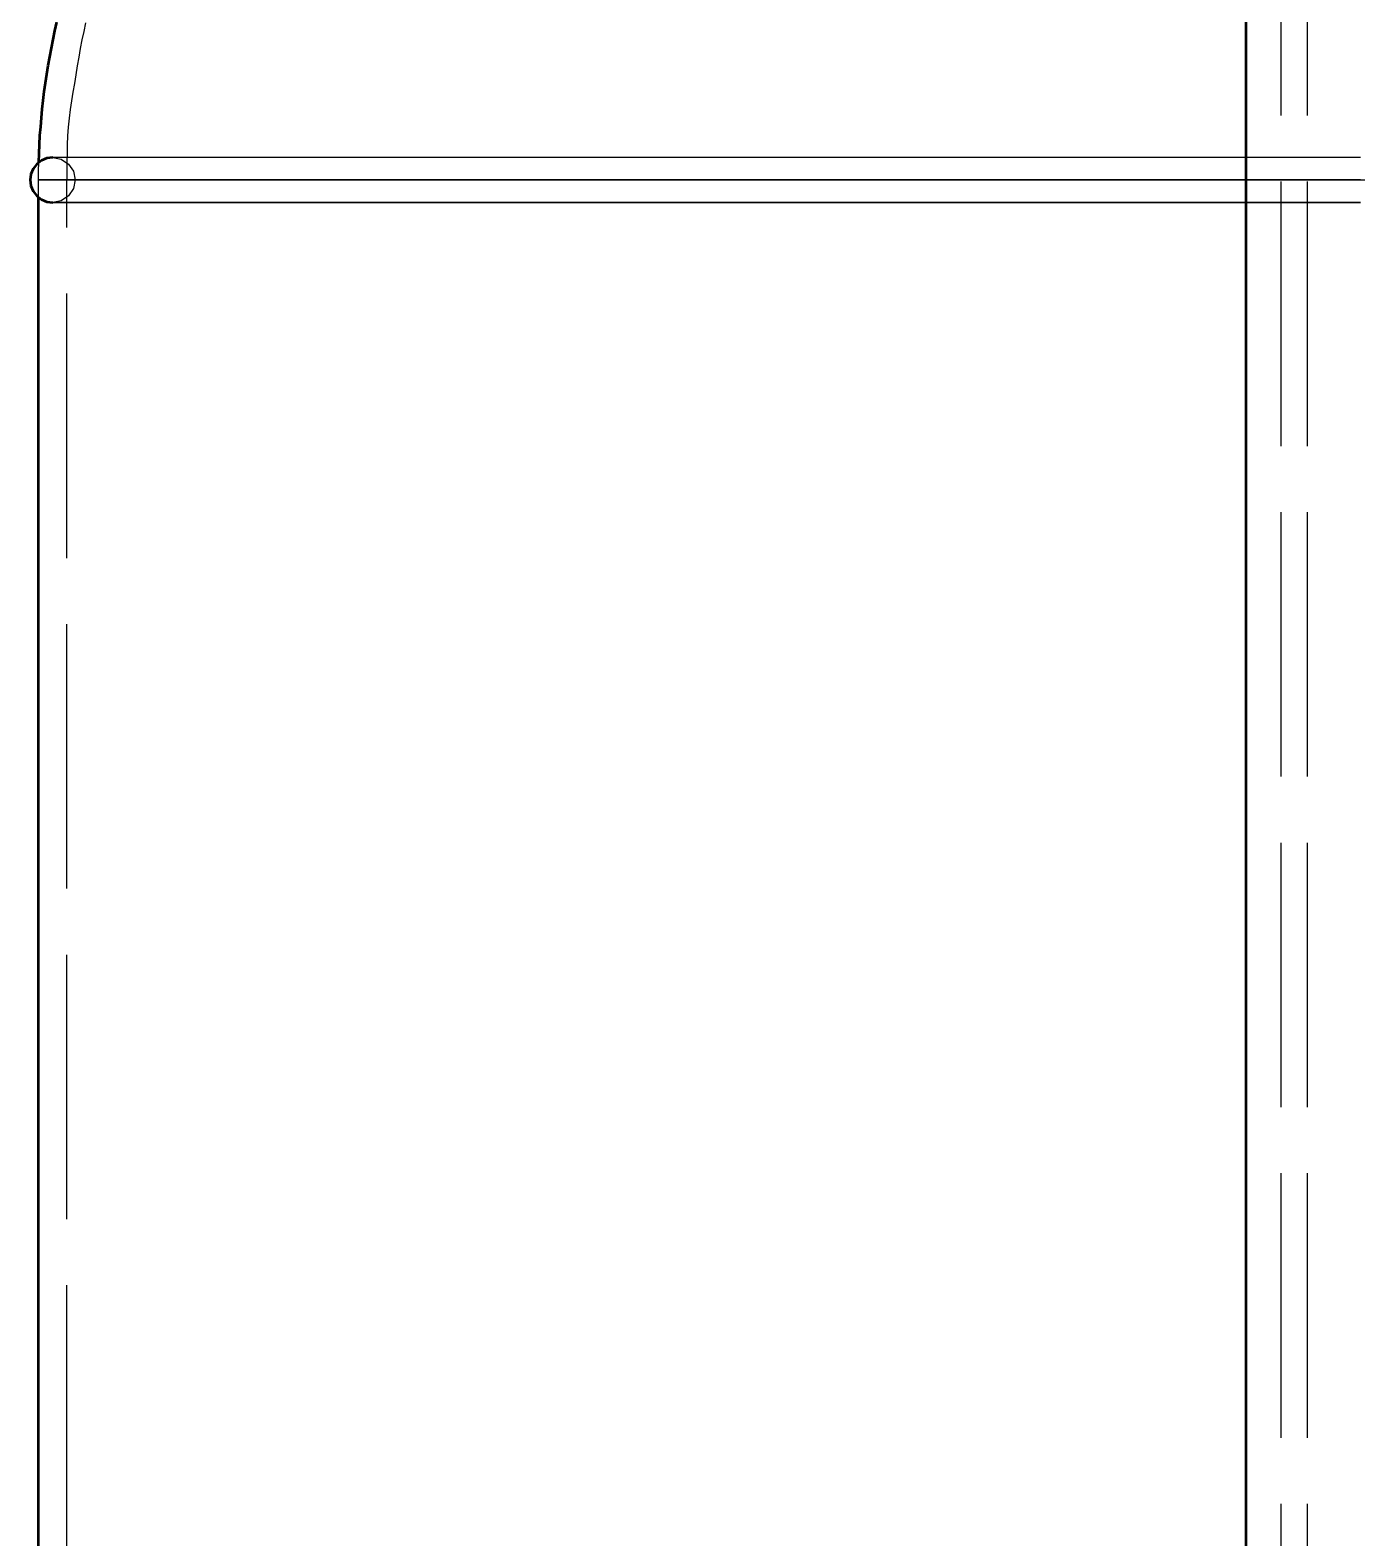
# Model space of a CAD drawing. Header units: millimetres. Extents: x 0 to 420, y 0 to 297.
# Drawn here: x 145.2 to 160.29, y 219.88 to 236.99 of the extents above; entities that cross this region are included whole.
import ezdxf

# ---------------------------------------------------------------- set-up
doc = ezdxf.new("R2010")
doc.units = ezdxf.units.MM
doc.linetypes.add('ISO02-TRAZOS', pattern=[3.75, 3, -0.75])
doc.layers.add('01-VISIBLE', color=7, linetype='CONTINUOUS', lineweight=50)
doc.layers.add('02-OCULTA', color=4, linetype='ISO02-TRAZOS', lineweight=25)

msp = doc.modelspace()

# ---------------------------------------------------------------- linework, layer by layer
at = {"layer": '01-VISIBLE'}
for p, q in [((158.998, 246.823), (158.998, 203.28)), ((145.298, 196.38), (145.298, 235.089))]:
    msp.add_line(p, q, dxfattribs=at)
for points in [[(145.301, 235.491), (145.304, 235.591), (145.309, 235.692), (145.314, 235.792), (145.322, 235.892), (145.33, 235.992), (145.34, 236.092), (145.351, 236.191), (145.363, 236.291), (145.377, 236.39), (145.391, 236.49), (145.408, 236.589), (145.425, 236.687), (145.443, 236.786), (145.463, 236.884), (145.484, 236.982), (145.507, 237.08)], [(145.458, 235.545), (145.392, 235.537), (145.33, 235.511), (145.277, 235.47), (145.237, 235.417), (145.211, 235.355), (145.202, 235.289)], [(145.202, 235.289), (145.211, 235.223), (145.237, 235.161), (145.277, 235.108), (145.33, 235.068), (145.392, 235.042), (145.458, 235.033)]]:
    msp.add_lwpolyline(points, dxfattribs=at)
at = {"layer": '02-OCULTA'}
for p, q in [((159.398, 176.02), (159.398, 246.5)), ((159.698, 176.02), (159.698, 246.5)), ((145.298, 235.089), (145.298, 235.289)), ((145.618, 171), (145.618, 235.289))]:
    msp.add_line(p, q, dxfattribs=at)
for points in [[(145.832, 237.073), (145.811, 236.975), (145.79, 236.877), (145.771, 236.779), (145.753, 236.681), (145.736, 236.582), (145.719, 236.483), (145.704, 236.385), (145.688, 236.286), (145.673, 236.187), (145.658, 236.088), (145.645, 235.989), (145.635, 235.889), (145.628, 235.789), (145.624, 235.689), (145.621, 235.589), (145.619, 235.489), (145.619, 235.389), (145.618, 235.289)], [(160.298, 235.545), (160.197, 235.545), (160.097, 235.545), (159.997, 235.545), (159.897, 235.545), (159.796, 235.545), (159.696, 235.545), (159.596, 235.545), (159.496, 235.545), (159.395, 235.545), (159.295, 235.545), (159.195, 235.545), (159.094, 235.545), (158.994, 235.545), (158.894, 235.545), (158.794, 235.545), (158.693, 235.545), (158.593, 235.545), (158.493, 235.545), (158.393, 235.545), (158.292, 235.545), (158.192, 235.545), (158.092, 235.545), (157.992, 235.545), (157.891, 235.545), (157.791, 235.545), (157.691, 235.545), (157.59, 235.545), (157.49, 235.545), (157.39, 235.545), (157.29, 235.545), (157.189, 235.545), (157.089, 235.545), (156.989, 235.545), (156.889, 235.545), (156.788, 235.545), (156.688, 235.545), (156.588, 235.545), (156.488, 235.545), (156.387, 235.545), (156.287, 235.545), (156.187, 235.545), (156.086, 235.545), (155.986, 235.545), (155.886, 235.545), (155.786, 235.545), (155.685, 235.545), (155.585, 235.545), (155.485, 235.545), (155.385, 235.545), (155.284, 235.545), (155.184, 235.545), (155.084, 235.545), (154.984, 235.545), (154.883, 235.545), (154.783, 235.545), (154.683, 235.545), (154.583, 235.545), (154.482, 235.545), (154.382, 235.545), (154.282, 235.545), (154.181, 235.545), (154.081, 235.545), (153.981, 235.545), (153.881, 235.545), (153.78, 235.545), (153.68, 235.545), (153.58, 235.545), (153.48, 235.545), (153.379, 235.545), (153.279, 235.545), (153.179, 235.545), (153.079, 235.545), (152.978, 235.545), (152.878, 235.545), (152.778, 235.545), (152.677, 235.545), (152.577, 235.545), (152.477, 235.545), (152.377, 235.545), (152.276, 235.545), (152.176, 235.545), (152.076, 235.545), (151.976, 235.545), (151.875, 235.545), (151.775, 235.545), (151.675, 235.545), (151.575, 235.545), (151.474, 235.545), (151.374, 235.545), (151.274, 235.545), (151.174, 235.545), (151.073, 235.545), (150.973, 235.545), (150.873, 235.545), (150.772, 235.545), (150.672, 235.545), (150.572, 235.545), (150.472, 235.545), (150.371, 235.545), (150.271, 235.545), (150.171, 235.545), (150.071, 235.545), (149.97, 235.545), (149.87, 235.545), (149.77, 235.545), (149.67, 235.545), (149.569, 235.545), (149.469, 235.545), (149.369, 235.545), (149.268, 235.545), (149.168, 235.545), (149.068, 235.545), (148.968, 235.545), (148.867, 235.545), (148.767, 235.545), (148.667, 235.545), (148.567, 235.545), (148.466, 235.545), (148.366, 235.545), (148.266, 235.545), (148.166, 235.545), (148.065, 235.545), (147.965, 235.545), (147.865, 235.545), (147.765, 235.545), (147.664, 235.545), (147.564, 235.545), (147.464, 235.545), (147.363, 235.545), (147.263, 235.545), (147.163, 235.545), (147.063, 235.545), (146.962, 235.545), (146.862, 235.545), (146.762, 235.545), (146.662, 235.545), (146.561, 235.545), (146.461, 235.545), (146.361, 235.545), (146.261, 235.545), (146.16, 235.545), (146.06, 235.545), (145.96, 235.545), (145.859, 235.545), (145.759, 235.545), (145.659, 235.545), (145.559, 235.545), (145.458, 235.545)], [(160.298, 235.545), (160.197, 235.545), (160.097, 235.545), (159.997, 235.545), (159.897, 235.545), (159.796, 235.545), (159.696, 235.545), (159.596, 235.545), (159.496, 235.545), (159.395, 235.545), (159.295, 235.545), (159.195, 235.545), (159.094, 235.545), (158.994, 235.545), (158.894, 235.545), (158.794, 235.545), (158.693, 235.545), (158.593, 235.545), (158.493, 235.545), (158.393, 235.545), (158.292, 235.545), (158.192, 235.545), (158.092, 235.545), (157.992, 235.545), (157.891, 235.545), (157.791, 235.545), (157.691, 235.545), (157.59, 235.545), (157.49, 235.545), (157.39, 235.545), (157.29, 235.545), (157.189, 235.545), (157.089, 235.545), (156.989, 235.545), (156.889, 235.545), (156.788, 235.545), (156.688, 235.545), (156.588, 235.545), (156.488, 235.545), (156.387, 235.545), (156.287, 235.545), (156.187, 235.545), (156.086, 235.545), (155.986, 235.545), (155.886, 235.545), (155.786, 235.545), (155.685, 235.545), (155.585, 235.545), (155.485, 235.545), (155.385, 235.545), (155.284, 235.545), (155.184, 235.545), (155.084, 235.545), (154.984, 235.545), (154.883, 235.545), (154.783, 235.545), (154.683, 235.545), (154.583, 235.545), (154.482, 235.545), (154.382, 235.545), (154.282, 235.545), (154.181, 235.545), (154.081, 235.545), (153.981, 235.545), (153.881, 235.545), (153.78, 235.545), (153.68, 235.545), (153.58, 235.545), (153.48, 235.545), (153.379, 235.545), (153.279, 235.545), (153.179, 235.545), (153.079, 235.545), (152.978, 235.545), (152.878, 235.545), (152.778, 235.545), (152.677, 235.545), (152.577, 235.545), (152.477, 235.545), (152.377, 235.545), (152.276, 235.545), (152.176, 235.545), (152.076, 235.545), (151.976, 235.545), (151.875, 235.545), (151.775, 235.545), (151.675, 235.545), (151.575, 235.545), (151.474, 235.545), (151.374, 235.545), (151.274, 235.545), (151.174, 235.545), (151.073, 235.545), (150.973, 235.545), (150.873, 235.545), (150.772, 235.545), (150.672, 235.545), (150.572, 235.545), (150.472, 235.545), (150.371, 235.545), (150.271, 235.545), (150.171, 235.545), (150.071, 235.545), (149.97, 235.545), (149.87, 235.545), (149.77, 235.545), (149.67, 235.545), (149.569, 235.545), (149.469, 235.545), (149.369, 235.545), (149.268, 235.545), (149.168, 235.545), (149.068, 235.545), (148.968, 235.545), (148.867, 235.545), (148.767, 235.545), (148.667, 235.545), (148.567, 235.545), (148.466, 235.545), (148.366, 235.545), (148.266, 235.545), (148.166, 235.545), (148.065, 235.545), (147.965, 235.545), (147.865, 235.545), (147.765, 235.545), (147.664, 235.545), (147.564, 235.545), (147.464, 235.545), (147.363, 235.545), (147.263, 235.545), (147.163, 235.545), (147.063, 235.545), (146.962, 235.545), (146.862, 235.545), (146.762, 235.545), (146.662, 235.545), (146.561, 235.545), (146.461, 235.545), (146.361, 235.545), (146.261, 235.545), (146.16, 235.545), (146.06, 235.545), (145.96, 235.545), (145.859, 235.545), (145.759, 235.545), (145.659, 235.545), (145.559, 235.545), (145.458, 235.545)], [(145.458, 235.545), (145.556, 235.526), (145.639, 235.47), (145.695, 235.387), (145.714, 235.289), (145.695, 235.191), (145.639, 235.108), (145.556, 235.053), (145.458, 235.033)], [(145.298, 235.289), (145.298, 235.323), (145.299, 235.356), (145.299, 235.39), (145.299, 235.424), (145.3, 235.457), (145.301, 235.491)], [(160.298, 235.289), (160.198, 235.289), (160.098, 235.289), (159.998, 235.289), (159.898, 235.289), (159.798, 235.289), (159.698, 235.289), (159.598, 235.289), (159.498, 235.289), (159.398, 235.289), (159.298, 235.289), (159.198, 235.289), (159.098, 235.289), (158.998, 235.289), (158.898, 235.289), (158.798, 235.289), (158.698, 235.289), (158.598, 235.289), (158.498, 235.289), (158.398, 235.289), (158.298, 235.289), (158.198, 235.289), (158.098, 235.289), (157.998, 235.289), (157.898, 235.289), (157.798, 235.289), (157.698, 235.289), (157.598, 235.289), (157.498, 235.289), (157.398, 235.289), (157.298, 235.289), (157.198, 235.289), (157.098, 235.289), (156.998, 235.289), (156.898, 235.289), (156.798, 235.289), (156.698, 235.289), (156.598, 235.289), (156.498, 235.289), (156.398, 235.289), (156.298, 235.289), (156.198, 235.289), (156.098, 235.289), (155.998, 235.289), (155.898, 235.289), (155.798, 235.289), (155.698, 235.289), (155.598, 235.289), (155.498, 235.289), (155.398, 235.289), (155.298, 235.289), (155.198, 235.289), (155.098, 235.289), (154.998, 235.289), (154.898, 235.289), (154.798, 235.289), (154.698, 235.289), (154.598, 235.289), (154.498, 235.289), (154.398, 235.289), (154.298, 235.289), (154.198, 235.289), (154.098, 235.289), (153.998, 235.289), (153.898, 235.289), (153.798, 235.289), (153.698, 235.289), (153.598, 235.289), (153.498, 235.289), (153.398, 235.289), (153.298, 235.289), (153.198, 235.289), (153.098, 235.289), (152.998, 235.289), (152.898, 235.289), (152.798, 235.289), (152.698, 235.289), (152.598, 235.289), (152.498, 235.289), (152.398, 235.289), (152.298, 235.289), (152.198, 235.289), (152.098, 235.289), (151.998, 235.289), (151.898, 235.289), (151.798, 235.289), (151.698, 235.289), (151.598, 235.289), (151.498, 235.289), (151.398, 235.289), (151.298, 235.289), (151.198, 235.289), (151.098, 235.289), (150.998, 235.289), (150.898, 235.289), (150.798, 235.289), (150.698, 235.289), (150.598, 235.289), (150.498, 235.289), (150.398, 235.289), (150.298, 235.289), (150.198, 235.289), (150.098, 235.289), (149.998, 235.289), (149.898, 235.289), (149.798, 235.289), (149.698, 235.289), (149.598, 235.289), (149.498, 235.289), (149.398, 235.289), (149.298, 235.289), (149.198, 235.289), (149.098, 235.289), (148.998, 235.289), (148.898, 235.289), (148.798, 235.289), (148.698, 235.289), (148.598, 235.289), (148.498, 235.289), (148.398, 235.289), (148.298, 235.289), (148.198, 235.289), (148.098, 235.289), (147.998, 235.289), (147.898, 235.289), (147.798, 235.289), (147.698, 235.289), (147.598, 235.289), (147.498, 235.289), (147.398, 235.289), (147.298, 235.289), (147.198, 235.289), (147.098, 235.289), (146.998, 235.289), (146.898, 235.289), (146.798, 235.289), (146.698, 235.289), (146.598, 235.289), (146.498, 235.289), (146.398, 235.289), (146.298, 235.289), (146.198, 235.289), (146.098, 235.289), (145.998, 235.289), (145.898, 235.289), (145.798, 235.289), (145.698, 235.289), (145.598, 235.289), (145.498, 235.289), (145.398, 235.289), (145.298, 235.289)], [(145.298, 235.289), (145.398, 235.289), (145.498, 235.289), (145.598, 235.289), (145.698, 235.289), (145.798, 235.289), (145.898, 235.289), (145.998, 235.289), (146.098, 235.289), (146.198, 235.289), (146.298, 235.289), (146.398, 235.289), (146.498, 235.289), (146.598, 235.289), (146.698, 235.289), (146.798, 235.289), (146.898, 235.289), (146.998, 235.289), (147.098, 235.289), (147.198, 235.289), (147.298, 235.289), (147.398, 235.289), (147.498, 235.289), (147.598, 235.289), (147.698, 235.289), (147.798, 235.289), (147.898, 235.289), (147.998, 235.289), (148.098, 235.289), (148.198, 235.289), (148.298, 235.289), (148.398, 235.289), (148.498, 235.289), (148.598, 235.289), (148.698, 235.289), (148.798, 235.289), (148.898, 235.289), (148.998, 235.289), (149.098, 235.289), (149.198, 235.289), (149.298, 235.289), (149.398, 235.289), (149.498, 235.289), (149.598, 235.289), (149.698, 235.289), (149.798, 235.289), (149.898, 235.289), (149.998, 235.289), (150.098, 235.289), (150.198, 235.289), (150.298, 235.289), (150.398, 235.289), (150.498, 235.289), (150.598, 235.289), (150.698, 235.289), (150.798, 235.289), (150.898, 235.289), (150.998, 235.289), (151.098, 235.289), (151.198, 235.289), (151.298, 235.289), (151.398, 235.289), (151.498, 235.289), (151.598, 235.289), (151.698, 235.289), (151.798, 235.289), (151.898, 235.289), (151.998, 235.289), (152.098, 235.289), (152.198, 235.289), (152.298, 235.289), (152.398, 235.289), (152.498, 235.289), (152.598, 235.289), (152.698, 235.289), (152.798, 235.289), (152.898, 235.289), (152.998, 235.289), (153.098, 235.289), (153.198, 235.289), (153.298, 235.289), (153.398, 235.289), (153.498, 235.289), (153.598, 235.289), (153.698, 235.289), (153.798, 235.289), (153.898, 235.289), (153.998, 235.289), (154.098, 235.289), (154.198, 235.289), (154.298, 235.289), (154.398, 235.289), (154.498, 235.289), (154.598, 235.289), (154.698, 235.289), (154.798, 235.289), (154.898, 235.289), (154.998, 235.289), (155.098, 235.289), (155.198, 235.289), (155.298, 235.289), (155.398, 235.289), (155.498, 235.289), (155.598, 235.289), (155.698, 235.289), (155.798, 235.289), (155.898, 235.289), (155.998, 235.289), (156.098, 235.289), (156.198, 235.289), (156.298, 235.289), (156.398, 235.289), (156.498, 235.289), (156.598, 235.289), (156.698, 235.289), (156.798, 235.289), (156.898, 235.289), (156.998, 235.289), (157.098, 235.289), (157.198, 235.289), (157.298, 235.289), (157.398, 235.289), (157.498, 235.289), (157.598, 235.289), (157.698, 235.289), (157.798, 235.289), (157.898, 235.289), (157.998, 235.289), (158.098, 235.289), (158.198, 235.289), (158.298, 235.289), (158.398, 235.289), (158.498, 235.289), (158.598, 235.289), (158.698, 235.289), (158.798, 235.289), (158.898, 235.289), (158.998, 235.289), (159.098, 235.289), (159.198, 235.289), (159.298, 235.289), (159.398, 235.289), (159.498, 235.289), (159.598, 235.289), (159.698, 235.289), (159.798, 235.289), (159.898, 235.289), (159.998, 235.289), (160.098, 235.289), (160.198, 235.289), (160.298, 235.289)], [(160.298, 235.289), (160.198, 235.289), (160.098, 235.289), (159.998, 235.289), (159.898, 235.289), (159.798, 235.289), (159.698, 235.289), (159.598, 235.289), (159.498, 235.289), (159.398, 235.289), (159.298, 235.289), (159.198, 235.289), (159.098, 235.289), (158.998, 235.289), (158.898, 235.289), (158.798, 235.289), (158.698, 235.289), (158.598, 235.289), (158.498, 235.289), (158.398, 235.289), (158.298, 235.289), (158.198, 235.289), (158.098, 235.289), (157.998, 235.289), (157.898, 235.289), (157.798, 235.289), (157.698, 235.289), (157.598, 235.289), (157.498, 235.289), (157.398, 235.289), (157.298, 235.289), (157.198, 235.289), (157.098, 235.289), (156.998, 235.289), (156.898, 235.289), (156.798, 235.289), (156.698, 235.289), (156.598, 235.289), (156.498, 235.289), (156.398, 235.289), (156.298, 235.289), (156.198, 235.289), (156.098, 235.289), (155.998, 235.289), (155.898, 235.289), (155.798, 235.289), (155.698, 235.289), (155.598, 235.289), (155.498, 235.289), (155.398, 235.289), (155.298, 235.289), (155.198, 235.289), (155.098, 235.289), (154.998, 235.289), (154.898, 235.289), (154.798, 235.289), (154.698, 235.289), (154.598, 235.289), (154.498, 235.289), (154.398, 235.289), (154.298, 235.289), (154.198, 235.289), (154.098, 235.289), (153.998, 235.289), (153.898, 235.289), (153.798, 235.289), (153.698, 235.289), (153.598, 235.289), (153.498, 235.289), (153.398, 235.289), (153.298, 235.289), (153.198, 235.289), (153.098, 235.289), (152.998, 235.289), (152.898, 235.289), (152.798, 235.289), (152.698, 235.289), (152.598, 235.289), (152.498, 235.289), (152.398, 235.289), (152.298, 235.289), (152.198, 235.289), (152.098, 235.289), (151.998, 235.289), (151.898, 235.289), (151.798, 235.289), (151.698, 235.289), (151.598, 235.289), (151.498, 235.289), (151.398, 235.289), (151.298, 235.289), (151.198, 235.289), (151.098, 235.289), (150.998, 235.289), (150.898, 235.289), (150.798, 235.289), (150.698, 235.289), (150.598, 235.289), (150.498, 235.289), (150.398, 235.289), (150.298, 235.289), (150.198, 235.289), (150.098, 235.289), (149.998, 235.289), (149.898, 235.289), (149.798, 235.289), (149.698, 235.289), (149.598, 235.289), (149.498, 235.289), (149.398, 235.289), (149.298, 235.289), (149.198, 235.289), (149.098, 235.289), (148.998, 235.289), (148.898, 235.289), (148.798, 235.289), (148.698, 235.289), (148.598, 235.289), (148.498, 235.289), (148.398, 235.289), (148.298, 235.289), (148.198, 235.289), (148.098, 235.289), (147.998, 235.289), (147.898, 235.289), (147.798, 235.289), (147.698, 235.289), (147.598, 235.289), (147.498, 235.289), (147.398, 235.289), (147.298, 235.289), (147.198, 235.289), (147.098, 235.289), (146.998, 235.289), (146.898, 235.289), (146.798, 235.289), (146.698, 235.289), (146.598, 235.289), (146.498, 235.289), (146.398, 235.289), (146.298, 235.289), (146.198, 235.289), (146.098, 235.289), (145.998, 235.289), (145.898, 235.289), (145.798, 235.289), (145.698, 235.289), (145.598, 235.289), (145.498, 235.289), (145.398, 235.289), (145.298, 235.289)], [(145.298, 235.289), (145.398, 235.289), (145.498, 235.289), (145.598, 235.289), (145.698, 235.289), (145.798, 235.289), (145.898, 235.289), (145.998, 235.289), (146.098, 235.289), (146.198, 235.289), (146.298, 235.289), (146.398, 235.289), (146.498, 235.289), (146.598, 235.289), (146.698, 235.289), (146.798, 235.289), (146.898, 235.289), (146.998, 235.289), (147.098, 235.289), (147.198, 235.289), (147.298, 235.289), (147.398, 235.289), (147.498, 235.289), (147.598, 235.289), (147.698, 235.289), (147.798, 235.289), (147.898, 235.289), (147.998, 235.289), (148.098, 235.289), (148.198, 235.289), (148.298, 235.289), (148.398, 235.289), (148.498, 235.289), (148.598, 235.289), (148.698, 235.289), (148.798, 235.289), (148.898, 235.289), (148.998, 235.289), (149.098, 235.289), (149.198, 235.289), (149.298, 235.289), (149.398, 235.289), (149.498, 235.289), (149.598, 235.289), (149.698, 235.289), (149.798, 235.289), (149.898, 235.289), (149.998, 235.289), (150.098, 235.289), (150.198, 235.289), (150.298, 235.289), (150.398, 235.289), (150.498, 235.289), (150.598, 235.289), (150.698, 235.289), (150.798, 235.289), (150.898, 235.289), (150.998, 235.289), (151.098, 235.289), (151.198, 235.289), (151.298, 235.289), (151.398, 235.289), (151.498, 235.289), (151.598, 235.289), (151.698, 235.289), (151.798, 235.289), (151.898, 235.289), (151.998, 235.289), (152.098, 235.289), (152.198, 235.289), (152.298, 235.289), (152.398, 235.289), (152.498, 235.289), (152.598, 235.289), (152.698, 235.289), (152.798, 235.289), (152.898, 235.289), (152.998, 235.289), (153.098, 235.289), (153.198, 235.289), (153.298, 235.289), (153.398, 235.289), (153.498, 235.289), (153.598, 235.289), (153.698, 235.289), (153.798, 235.289), (153.898, 235.289), (153.998, 235.289), (154.098, 235.289), (154.198, 235.289), (154.298, 235.289), (154.398, 235.289), (154.498, 235.289), (154.598, 235.289), (154.698, 235.289), (154.798, 235.289), (154.898, 235.289), (154.998, 235.289), (155.098, 235.289), (155.198, 235.289), (155.298, 235.289), (155.398, 235.289), (155.498, 235.289), (155.598, 235.289), (155.698, 235.289), (155.798, 235.289), (155.898, 235.289), (155.998, 235.289), (156.098, 235.289), (156.198, 235.289), (156.298, 235.289), (156.398, 235.289), (156.498, 235.289), (156.598, 235.289), (156.698, 235.289), (156.798, 235.289), (156.898, 235.289), (156.998, 235.289), (157.098, 235.289), (157.198, 235.289), (157.298, 235.289), (157.398, 235.289), (157.498, 235.289), (157.598, 235.289), (157.698, 235.289), (157.798, 235.289), (157.898, 235.289), (157.998, 235.289), (158.098, 235.289), (158.198, 235.289), (158.298, 235.289), (158.398, 235.289), (158.498, 235.289), (158.598, 235.289), (158.698, 235.289), (158.798, 235.289), (158.898, 235.289), (158.998, 235.289), (159.098, 235.289), (159.198, 235.289), (159.298, 235.289), (159.398, 235.289), (159.498, 235.289), (159.598, 235.289), (159.698, 235.289), (159.798, 235.289), (159.898, 235.289), (159.998, 235.289), (160.098, 235.289), (160.198, 235.289), (160.298, 235.289)], [(160.297, 235.289), (160.196, 235.289), (160.096, 235.289), (159.995, 235.289), (159.895, 235.289), (159.794, 235.289), (159.694, 235.289), (159.593, 235.289), (159.493, 235.289), (159.392, 235.289), (159.291, 235.289), (159.191, 235.289), (159.09, 235.289), (158.99, 235.289), (158.889, 235.289), (158.789, 235.289), (158.688, 235.289), (158.588, 235.289), (158.487, 235.289), (158.387, 235.289), (158.286, 235.289), (158.186, 235.289), (158.085, 235.289), (157.984, 235.289), (157.884, 235.289), (157.783, 235.289), (157.683, 235.289), (157.582, 235.289), (157.482, 235.289), (157.381, 235.289), (157.281, 235.289), (157.18, 235.289), (157.08, 235.289), (156.979, 235.289), (156.879, 235.289), (156.778, 235.289), (156.677, 235.289), (156.577, 235.289), (156.476, 235.289), (156.376, 235.289), (156.275, 235.289), (156.175, 235.289), (156.074, 235.289), (155.974, 235.289), (155.873, 235.289), (155.773, 235.289), (155.672, 235.289), (155.572, 235.289), (155.471, 235.289), (155.37, 235.289), (155.27, 235.289), (155.169, 235.289), (155.069, 235.289), (154.968, 235.289), (154.868, 235.289), (154.767, 235.289), (154.667, 235.289), (154.566, 235.289), (154.466, 235.289), (154.365, 235.289), (154.265, 235.289), (154.164, 235.289), (154.064, 235.289), (153.963, 235.289), (153.862, 235.289), (153.762, 235.289), (153.661, 235.289), (153.561, 235.289), (153.46, 235.289), (153.36, 235.289), (153.259, 235.289), (153.159, 235.289), (153.058, 235.289), (152.958, 235.289), (152.857, 235.289), (152.757, 235.289), (152.656, 235.289), (152.555, 235.289), (152.455, 235.289), (152.354, 235.289), (152.254, 235.289), (152.153, 235.289), (152.053, 235.289), (151.952, 235.289), (151.852, 235.289), (151.751, 235.289), (151.651, 235.289), (151.55, 235.289), (151.45, 235.289), (151.349, 235.289), (151.248, 235.289), (151.148, 235.289), (151.047, 235.289), (150.947, 235.289), (150.846, 235.289), (150.746, 235.289), (150.645, 235.289), (150.545, 235.289), (150.444, 235.289), (150.344, 235.289), (150.243, 235.289), (150.143, 235.289), (150.042, 235.289), (149.942, 235.289), (149.841, 235.289), (149.74, 235.289), (149.64, 235.289), (149.539, 235.289), (149.439, 235.289), (149.338, 235.289), (149.238, 235.289), (149.137, 235.289), (149.037, 235.289), (148.936, 235.289), (148.836, 235.289), (148.735, 235.289), (148.635, 235.289), (148.534, 235.289), (148.433, 235.289), (148.333, 235.289), (148.232, 235.289), (148.132, 235.289), (148.031, 235.289), (147.931, 235.289), (147.83, 235.289), (147.73, 235.289), (147.629, 235.289), (147.529, 235.289), (147.428, 235.289), (147.328, 235.289), (147.227, 235.289), (147.126, 235.289), (147.026, 235.289), (146.925, 235.289), (146.825, 235.289), (146.724, 235.289), (146.624, 235.289), (146.523, 235.289), (146.423, 235.289), (146.322, 235.289), (146.222, 235.289), (146.121, 235.289), (146.021, 235.289), (145.92, 235.289), (145.819, 235.289), (145.719, 235.289), (145.618, 235.289)], [(145.618, 235.289), (145.719, 235.289), (145.819, 235.289), (145.919, 235.289), (146.019, 235.289), (146.119, 235.289), (146.22, 235.289), (146.32, 235.289), (146.42, 235.289), (146.52, 235.289), (146.62, 235.289), (146.721, 235.289), (146.821, 235.289), (146.921, 235.289), (147.021, 235.289), (147.121, 235.289), (147.222, 235.289), (147.322, 235.289), (147.422, 235.289), (147.522, 235.289), (147.622, 235.289), (147.723, 235.289), (147.823, 235.289), (147.923, 235.289), (148.023, 235.289), (148.123, 235.289), (148.224, 235.289), (148.324, 235.289), (148.424, 235.289), (148.524, 235.289), (148.624, 235.289), (148.725, 235.289), (148.825, 235.289), (148.925, 235.289), (149.025, 235.289), (149.125, 235.289), (149.226, 235.289), (149.326, 235.289), (149.426, 235.289), (149.526, 235.289), (149.626, 235.289), (149.727, 235.289), (149.827, 235.289), (149.927, 235.289), (150.027, 235.289), (150.127, 235.289), (150.228, 235.289), (150.328, 235.289), (150.428, 235.289), (150.528, 235.289), (150.628, 235.289), (150.729, 235.289), (150.829, 235.289), (150.929, 235.289), (151.029, 235.289), (151.129, 235.289), (151.23, 235.289), (151.33, 235.289), (151.43, 235.289), (151.53, 235.289), (151.63, 235.289), (151.731, 235.289), (151.831, 235.289), (151.931, 235.289), (152.031, 235.289), (152.131, 235.289), (152.232, 235.289), (152.332, 235.289), (152.432, 235.289), (152.532, 235.289), (152.632, 235.289), (152.733, 235.289), (152.833, 235.289), (152.933, 235.289), (153.033, 235.289), (153.133, 235.289), (153.234, 235.289), (153.334, 235.289), (153.434, 235.289), (153.534, 235.289), (153.634, 235.289), (153.735, 235.289), (153.835, 235.289), (153.935, 235.289), (154.035, 235.289), (154.135, 235.289), (154.236, 235.289), (154.336, 235.289), (154.436, 235.289), (154.536, 235.289), (154.636, 235.289), (154.737, 235.289), (154.837, 235.289), (154.937, 235.289), (155.037, 235.289), (155.137, 235.289), (155.238, 235.289), (155.338, 235.289), (155.438, 235.289), (155.538, 235.289), (155.638, 235.289), (155.739, 235.289), (155.839, 235.289), (155.939, 235.289), (156.039, 235.289), (156.139, 235.289), (156.24, 235.289), (156.34, 235.289), (156.44, 235.289), (156.54, 235.289), (156.64, 235.289), (156.741, 235.289), (156.841, 235.289), (156.941, 235.289), (157.041, 235.289), (157.141, 235.289), (157.242, 235.289), (157.342, 235.289), (157.442, 235.289), (157.542, 235.289), (157.642, 235.289), (157.743, 235.289), (157.843, 235.289), (157.943, 235.289), (158.043, 235.289), (158.144, 235.289), (158.244, 235.289), (158.344, 235.289), (158.444, 235.289), (158.544, 235.289), (158.645, 235.289), (158.745, 235.289), (158.845, 235.289), (158.945, 235.289), (159.045, 235.289), (159.146, 235.289), (159.246, 235.289), (159.346, 235.289), (159.446, 235.289), (159.546, 235.289), (159.647, 235.289), (159.747, 235.289), (159.847, 235.289), (159.947, 235.289), (160.047, 235.289), (160.148, 235.289), (160.248, 235.289), (160.348, 235.289)], [(160.297, 235.289), (160.196, 235.289), (160.096, 235.289), (159.995, 235.289), (159.895, 235.289), (159.794, 235.289), (159.694, 235.289), (159.593, 235.289), (159.493, 235.289), (159.392, 235.289), (159.291, 235.289), (159.191, 235.289), (159.09, 235.289), (158.99, 235.289), (158.889, 235.289), (158.789, 235.289), (158.688, 235.289), (158.588, 235.289), (158.487, 235.289), (158.387, 235.289), (158.286, 235.289), (158.186, 235.289), (158.085, 235.289), (157.984, 235.289), (157.884, 235.289), (157.783, 235.289), (157.683, 235.289), (157.582, 235.289), (157.482, 235.289), (157.381, 235.289), (157.281, 235.289), (157.18, 235.289), (157.08, 235.289), (156.979, 235.289), (156.879, 235.289), (156.778, 235.289), (156.677, 235.289), (156.577, 235.289), (156.476, 235.289), (156.376, 235.289), (156.275, 235.289), (156.175, 235.289), (156.074, 235.289), (155.974, 235.289), (155.873, 235.289), (155.773, 235.289), (155.672, 235.289), (155.572, 235.289), (155.471, 235.289), (155.37, 235.289), (155.27, 235.289), (155.169, 235.289), (155.069, 235.289), (154.968, 235.289), (154.868, 235.289), (154.767, 235.289), (154.667, 235.289), (154.566, 235.289), (154.466, 235.289), (154.365, 235.289), (154.265, 235.289), (154.164, 235.289), (154.064, 235.289), (153.963, 235.289), (153.862, 235.289), (153.762, 235.289), (153.661, 235.289), (153.561, 235.289), (153.46, 235.289), (153.36, 235.289), (153.259, 235.289), (153.159, 235.289), (153.058, 235.289), (152.958, 235.289), (152.857, 235.289), (152.757, 235.289), (152.656, 235.289), (152.555, 235.289), (152.455, 235.289), (152.354, 235.289), (152.254, 235.289), (152.153, 235.289), (152.053, 235.289), (151.952, 235.289), (151.852, 235.289), (151.751, 235.289), (151.651, 235.289), (151.55, 235.289), (151.45, 235.289), (151.349, 235.289), (151.248, 235.289), (151.148, 235.289), (151.047, 235.289), (150.947, 235.289), (150.846, 235.289), (150.746, 235.289), (150.645, 235.289), (150.545, 235.289), (150.444, 235.289), (150.344, 235.289), (150.243, 235.289), (150.143, 235.289), (150.042, 235.289), (149.942, 235.289), (149.841, 235.289), (149.74, 235.289), (149.64, 235.289), (149.539, 235.289), (149.439, 235.289), (149.338, 235.289), (149.238, 235.289), (149.137, 235.289), (149.037, 235.289), (148.936, 235.289), (148.836, 235.289), (148.735, 235.289), (148.635, 235.289), (148.534, 235.289), (148.433, 235.289), (148.333, 235.289), (148.232, 235.289), (148.132, 235.289), (148.031, 235.289), (147.931, 235.289), (147.83, 235.289), (147.73, 235.289), (147.629, 235.289), (147.529, 235.289), (147.428, 235.289), (147.328, 235.289), (147.227, 235.289), (147.126, 235.289), (147.026, 235.289), (146.925, 235.289), (146.825, 235.289), (146.724, 235.289), (146.624, 235.289), (146.523, 235.289), (146.423, 235.289), (146.322, 235.289), (146.222, 235.289), (146.121, 235.289), (146.021, 235.289), (145.92, 235.289), (145.819, 235.289), (145.719, 235.289), (145.618, 235.289)], [(145.618, 235.289), (145.719, 235.289), (145.819, 235.289), (145.919, 235.289), (146.019, 235.289), (146.119, 235.289), (146.22, 235.289), (146.32, 235.289), (146.42, 235.289), (146.52, 235.289), (146.62, 235.289), (146.721, 235.289), (146.821, 235.289), (146.921, 235.289), (147.021, 235.289), (147.121, 235.289), (147.222, 235.289), (147.322, 235.289), (147.422, 235.289), (147.522, 235.289), (147.622, 235.289), (147.723, 235.289), (147.823, 235.289), (147.923, 235.289), (148.023, 235.289), (148.123, 235.289), (148.224, 235.289), (148.324, 235.289), (148.424, 235.289), (148.524, 235.289), (148.624, 235.289), (148.725, 235.289), (148.825, 235.289), (148.925, 235.289), (149.025, 235.289), (149.125, 235.289), (149.226, 235.289), (149.326, 235.289), (149.426, 235.289), (149.526, 235.289), (149.626, 235.289), (149.727, 235.289), (149.827, 235.289), (149.927, 235.289), (150.027, 235.289), (150.127, 235.289), (150.228, 235.289), (150.328, 235.289), (150.428, 235.289), (150.528, 235.289), (150.628, 235.289), (150.729, 235.289), (150.829, 235.289), (150.929, 235.289), (151.029, 235.289), (151.129, 235.289), (151.23, 235.289), (151.33, 235.289), (151.43, 235.289), (151.53, 235.289), (151.63, 235.289), (151.731, 235.289), (151.831, 235.289), (151.931, 235.289), (152.031, 235.289), (152.131, 235.289), (152.232, 235.289), (152.332, 235.289), (152.432, 235.289), (152.532, 235.289), (152.632, 235.289), (152.733, 235.289), (152.833, 235.289), (152.933, 235.289), (153.033, 235.289), (153.133, 235.289), (153.234, 235.289), (153.334, 235.289), (153.434, 235.289), (153.534, 235.289), (153.634, 235.289), (153.735, 235.289), (153.835, 235.289), (153.935, 235.289), (154.035, 235.289), (154.135, 235.289), (154.236, 235.289), (154.336, 235.289), (154.436, 235.289), (154.536, 235.289), (154.636, 235.289), (154.737, 235.289), (154.837, 235.289), (154.937, 235.289), (155.037, 235.289), (155.137, 235.289), (155.238, 235.289), (155.338, 235.289), (155.438, 235.289), (155.538, 235.289), (155.638, 235.289), (155.739, 235.289), (155.839, 235.289), (155.939, 235.289), (156.039, 235.289), (156.139, 235.289), (156.24, 235.289), (156.34, 235.289), (156.44, 235.289), (156.54, 235.289), (156.64, 235.289), (156.741, 235.289), (156.841, 235.289), (156.941, 235.289), (157.041, 235.289), (157.141, 235.289), (157.242, 235.289), (157.342, 235.289), (157.442, 235.289), (157.542, 235.289), (157.642, 235.289), (157.743, 235.289), (157.843, 235.289), (157.943, 235.289), (158.043, 235.289), (158.144, 235.289), (158.244, 235.289), (158.344, 235.289), (158.444, 235.289), (158.544, 235.289), (158.645, 235.289), (158.745, 235.289), (158.845, 235.289), (158.945, 235.289), (159.045, 235.289), (159.146, 235.289), (159.246, 235.289), (159.346, 235.289), (159.446, 235.289), (159.546, 235.289), (159.647, 235.289), (159.747, 235.289), (159.847, 235.289), (159.947, 235.289), (160.047, 235.289), (160.148, 235.289), (160.248, 235.289), (160.348, 235.289)], [(160.298, 235.033), (160.197, 235.033), (160.097, 235.033), (159.997, 235.033), (159.897, 235.033), (159.796, 235.033), (159.696, 235.033), (159.596, 235.033), (159.496, 235.033), (159.395, 235.033), (159.295, 235.033), (159.195, 235.033), (159.094, 235.033), (158.994, 235.033), (158.894, 235.033), (158.794, 235.033), (158.693, 235.033), (158.593, 235.033), (158.493, 235.033), (158.393, 235.033), (158.292, 235.033), (158.192, 235.033), (158.092, 235.033), (157.992, 235.033), (157.891, 235.033), (157.791, 235.033), (157.691, 235.033), (157.59, 235.033), (157.49, 235.033), (157.39, 235.033), (157.29, 235.033), (157.189, 235.033), (157.089, 235.033), (156.989, 235.033), (156.889, 235.033), (156.788, 235.033), (156.688, 235.033), (156.588, 235.033), (156.488, 235.033), (156.387, 235.033), (156.287, 235.033), (156.187, 235.033), (156.086, 235.033), (155.986, 235.033), (155.886, 235.033), (155.786, 235.033), (155.685, 235.033), (155.585, 235.033), (155.485, 235.033), (155.385, 235.033), (155.284, 235.033), (155.184, 235.033), (155.084, 235.033), (154.984, 235.033), (154.883, 235.033), (154.783, 235.033), (154.683, 235.033), (154.583, 235.033), (154.482, 235.033), (154.382, 235.033), (154.282, 235.033), (154.181, 235.033), (154.081, 235.033), (153.981, 235.033), (153.881, 235.033), (153.78, 235.033), (153.68, 235.033), (153.58, 235.033), (153.48, 235.033), (153.379, 235.033), (153.279, 235.033), (153.179, 235.033), (153.079, 235.033), (152.978, 235.033), (152.878, 235.033), (152.778, 235.033), (152.677, 235.033), (152.577, 235.033), (152.477, 235.033), (152.377, 235.033), (152.276, 235.033), (152.176, 235.033), (152.076, 235.033), (151.976, 235.033), (151.875, 235.033), (151.775, 235.033), (151.675, 235.033), (151.575, 235.033), (151.474, 235.033), (151.374, 235.033), (151.274, 235.033), (151.174, 235.033), (151.073, 235.033), (150.973, 235.033), (150.873, 235.033), (150.772, 235.033), (150.672, 235.033), (150.572, 235.033), (150.472, 235.033), (150.371, 235.033), (150.271, 235.033), (150.171, 235.033), (150.071, 235.033), (149.97, 235.033), (149.87, 235.033), (149.77, 235.033), (149.67, 235.033), (149.569, 235.033), (149.469, 235.033), (149.369, 235.033), (149.268, 235.033), (149.168, 235.033), (149.068, 235.033), (148.968, 235.033), (148.867, 235.033), (148.767, 235.033), (148.667, 235.033), (148.567, 235.033), (148.466, 235.033), (148.366, 235.033), (148.266, 235.033), (148.166, 235.033), (148.065, 235.033), (147.965, 235.033), (147.865, 235.033), (147.765, 235.033), (147.664, 235.033), (147.564, 235.033), (147.464, 235.033), (147.363, 235.033), (147.263, 235.033), (147.163, 235.033), (147.063, 235.033), (146.962, 235.033), (146.862, 235.033), (146.762, 235.033), (146.662, 235.033), (146.561, 235.033), (146.461, 235.033), (146.361, 235.033), (146.261, 235.033), (146.16, 235.033), (146.06, 235.033), (145.96, 235.033), (145.859, 235.033), (145.759, 235.033), (145.659, 235.033), (145.559, 235.033), (145.458, 235.033)], [(145.458, 235.033), (145.559, 235.033), (145.659, 235.033), (145.759, 235.033), (145.859, 235.033), (145.96, 235.033), (146.06, 235.033), (146.16, 235.033), (146.261, 235.033), (146.361, 235.033), (146.461, 235.033), (146.561, 235.033), (146.662, 235.033), (146.762, 235.033), (146.862, 235.033), (146.962, 235.033), (147.063, 235.033), (147.163, 235.033), (147.263, 235.033), (147.363, 235.033), (147.464, 235.033), (147.564, 235.033), (147.664, 235.033), (147.765, 235.033), (147.865, 235.033), (147.965, 235.033), (148.065, 235.033), (148.166, 235.033), (148.266, 235.033), (148.366, 235.033), (148.466, 235.033), (148.567, 235.033), (148.667, 235.033), (148.767, 235.033), (148.867, 235.033), (148.968, 235.033), (149.068, 235.033), (149.168, 235.033), (149.268, 235.033), (149.369, 235.033), (149.469, 235.033), (149.569, 235.033), (149.67, 235.033), (149.77, 235.033), (149.87, 235.033), (149.97, 235.033), (150.071, 235.033), (150.171, 235.033), (150.271, 235.033), (150.371, 235.033), (150.472, 235.033), (150.572, 235.033), (150.672, 235.033), (150.772, 235.033), (150.873, 235.033), (150.973, 235.033), (151.073, 235.033), (151.174, 235.033), (151.274, 235.033), (151.374, 235.033), (151.474, 235.033), (151.575, 235.033), (151.675, 235.033), (151.775, 235.033), (151.875, 235.033), (151.976, 235.033), (152.076, 235.033), (152.176, 235.033), (152.276, 235.033), (152.377, 235.033), (152.477, 235.033), (152.577, 235.033), (152.677, 235.033), (152.778, 235.033), (152.878, 235.033), (152.978, 235.033), (153.079, 235.033), (153.179, 235.033), (153.279, 235.033), (153.379, 235.033), (153.48, 235.033), (153.58, 235.033), (153.68, 235.033), (153.78, 235.033), (153.881, 235.033), (153.981, 235.033), (154.081, 235.033), (154.181, 235.033), (154.282, 235.033), (154.382, 235.033), (154.482, 235.033), (154.583, 235.033), (154.683, 235.033), (154.783, 235.033), (154.883, 235.033), (154.984, 235.033), (155.084, 235.033), (155.184, 235.033), (155.284, 235.033), (155.385, 235.033), (155.485, 235.033), (155.585, 235.033), (155.685, 235.033), (155.786, 235.033), (155.886, 235.033), (155.986, 235.033), (156.086, 235.033), (156.187, 235.033), (156.287, 235.033), (156.387, 235.033), (156.488, 235.033), (156.588, 235.033), (156.688, 235.033), (156.788, 235.033), (156.889, 235.033), (156.989, 235.033), (157.089, 235.033), (157.189, 235.033), (157.29, 235.033), (157.39, 235.033), (157.49, 235.033), (157.59, 235.033), (157.691, 235.033), (157.791, 235.033), (157.891, 235.033), (157.992, 235.033), (158.092, 235.033), (158.192, 235.033), (158.292, 235.033), (158.393, 235.033), (158.493, 235.033), (158.593, 235.033), (158.693, 235.033), (158.794, 235.033), (158.894, 235.033), (158.994, 235.033), (159.094, 235.033), (159.195, 235.033), (159.295, 235.033), (159.395, 235.033), (159.496, 235.033), (159.596, 235.033), (159.696, 235.033), (159.796, 235.033), (159.897, 235.033), (159.997, 235.033), (160.097, 235.033), (160.197, 235.033), (160.298, 235.033)]]:
    msp.add_lwpolyline(points, dxfattribs=at)

doc.saveas('drawing.dxf')
